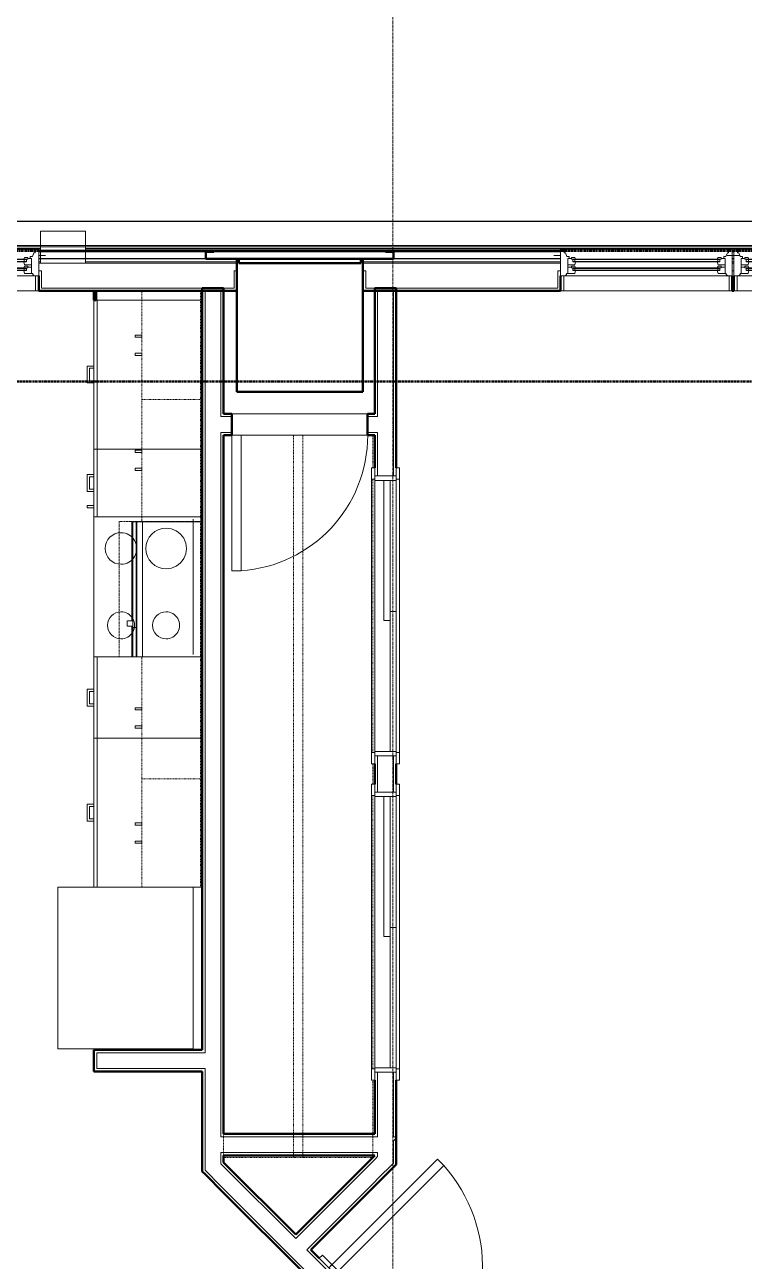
# Model space of a CAD drawing. Header units: inches. Extents: x -4235 to -464, y 9767 to 12347.
# Drawn here: x -3562.8 to -3403.4, y 11894.9 to 12168.6 of the extents above; entities that cross this region are included whole.
import ezdxf

# ---------------------------------------------------------------- set-up
doc = ezdxf.new("R2010")
doc.units = ezdxf.units.IN
doc.header["$MEASUREMENT"] = 0
for name, pattern in [('Dash', [0.25, 0.125, -0.125]), ('Dash 1_16_', [0.125, 0.0625, -0.0625]), ('Grid Line 1_2_', [0.875, 0.5, -0.125, 0.125, -0.125]), ('Overhead', [0.15625, 0.09375, -0.0625])]:
    doc.linetypes.add(name, pattern=pattern)
for name, color, linetype, lineweight in [('0-1', 7, 'Continuous', 5), ('0-2', 10, 'Continuous', 9), ('A-DETL-MBND', 5, 'Continuous', 9), ('A-DOOR-1', 10, 'Continuous', 9), ('A-DOOR-2', 50, 'Continuous', 20), ('A-DOOR-FRAM-1', 10, 'Continuous', 9), ('A-GENM', 5, 'Continuous', 9), ('A-GENM-4', 5, 'Continuous', 50), ('A-GLAZ-1', 151, 'Continuous', 9), ('A-GLAZ-2', 151, 'Continuous', 20), ('A-GLAZ-3', 151, 'Continuous', 50), ('A-WALL', 113, 'Continuous', 13), ('A-WALL-1', 7, 'Continuous', 50), ('A-WALL-2', 250, 'Continuous', 13), ('A-WALL-3', 10, 'Continuous', 9), ('A-WALL-4', 254, 'Continuous', 9), ('A-WALL-5', 113, 'Continuous', 9), ('A-WALL-6', 113, 'Continuous', 50), ('C-PROP-LINE-1', 91, 'Dash 1_16_', 50), ('Q-CASE-1', 254, 'Continuous', 9), ('Q-CASE-2', 10, 'Continuous', 9), ('Q-CASE-3', 254, 'Dash', 9), ('Q-CASE-4', 10, 'Dash', 9), ('Q-CASE-HDLN-1', 10, 'Dash', 9), ('Q-CASE-HDLN-2', 254, 'Dash', 9), ('Q-SPCQ-1', 10, 'Continuous', 9), ('Q-SPCQ-2', 91, 'Overhead', 9), ('S-GRID-1', 1, 'Grid Line 1_2_', 9)]:
    doc.layers.add(name, color=color, linetype=linetype, lineweight=lineweight)

# ---------------------------------------------------------------- blocks, each defined once
blk = doc.blocks.new('SWING - SINGLE - FLUSH - 30_ x 70_ - MAGIC PAK DOOR - ACOUSTICAL SEAL - IN CLOSET-3199421-BACKGROUND - RCP - 3RD FLOOR')
at = {"layer": 'A-DOOR-1'}
blk.add_arc((15, 2.375), 30.067, 93.81407, 180, dxfattribs=at)
at = {"layer": 'A-DOOR-2'}
for p, q in [((13, 2.375), (13, 32.375)), ((15, 32.375), (13, 32.375)), ((15, 2.375), (15, 32.375)), ((15, 2.375), (13, 2.375))]:
    blk.add_line(p, q, dxfattribs=at)
blk = doc.blocks.new('OD_CW_Closet - OD_CW_Closet-2062652-BACKGROUND - RCP - 3RD FLOOR')
at = {"layer": 'Q-CASE-HDLN-1'}
for p, q in [((0.74, 9), (7.98, 9)), ((10.48, 9), (70.98, 9)), ((73.48, 9), (77.98, 9)), ((80.48, 9), (140.98, 9)), ((143.48, 9), (155.42, 9)), ((160.17, 9), (160.63, 9)), ((160.64, 8.99), (160.64, -24)), ((0.74, -6.5), (155.42, -6.5)), ((160.17, -6.5), (160.64, -6.5)), ((0.74, -8.5), (155.42, -8.5)), ((160.17, -8.5), (160.64, -8.5)), ((160.17, -24), (155.42, -24))]:
    blk.add_line(p, q, dxfattribs=at)
at = {"layer": 'Q-CASE-HDLN-2'}
for p, q in [((0.74, -24), (0.74, 9)), ((155.42, 9), (160.17, 9)), ((155.42, -6.5), (160.17, -6.5)), ((155.42, -8.5), (160.17, -8.5)), ((155.42, -24), (0.74, -24)), ((160.64, -24), (160.17, -24))]:
    blk.add_line(p, q, dxfattribs=at)
blk = doc.blocks.new('SLIDING - FLUSH - 5-0 x 6-8-3203586-BACKGROUND - RCP - 3RD FLOOR')
at = {"layer": 'A-DOOR-1'}
for p, q in [((-32.75, 2.5), (-32.75, 3.25)), ((-30.25, 3.25), (-32.75, 3.25)), ((30.25, 3.25), (-30.25, 3.25)), ((-30.25, 3.25), (-30.25, 2.5)), ((30.25, 2.5), (30.25, 3.25)), ((30.25, 3.25), (32.75, 3.25)), ((32.75, 3.25), (32.75, 2.5)), ((-32.75, 2.5), (-30.25, 2.5)), ((30, 0.5), (-1, 0.5)), ((-1, 0.5), (-1, -0.88)), ((30, 0.5), (30, -0.88)), ((32.75, 2.5), (30.25, 2.5)), ((-32.75, -3), (-32.75, -2.25)), ((-30.25, -2.25), (-32.75, -2.25)), ((-30.25, -2.25), (-30.25, -3)), ((1, -0.88), (-30, -0.88)), ((-30, -0.88), (-30, -2.25)), ((-30, -2.25), (1, -2.25)), ((-1, -0.88), (30, -0.88)), ((1, -0.88), (1, -2.25)), ((30.25, -2.25), (32.75, -2.25)), ((30.25, -3), (30.25, -2.25)), ((32.75, -2.25), (32.75, -3)), ((-32.75, -3), (-30.25, -3)), ((-30.25, -3), (30.25, -3)), ((32.75, -3), (30.25, -3))]:
    blk.add_line(p, q, dxfattribs=at)
at = {"layer": 'A-DOOR-FRAM-1'}
for p, q in [((-31, -2.25), (-31, 2.5)), ((-30, 2.5), (-31, 2.5)), ((30, 2.5), (-30, 2.5)), ((-30, 2.5), (-30, -2.25)), ((30, -2.25), (30, 2.5)), ((30, 2.5), (31, 2.5)), ((31, 2.5), (31, -2.25)), ((-31, -2.25), (-30, -2.25)), ((1, -2.25), (30, -2.25)), ((31, -2.25), (30, -2.25))]:
    blk.add_line(p, q, dxfattribs=at)
blk = doc.blocks.new('SWING - SINGLE - FLUSH - 2-10 x 6-8 - PRIVACY-3199405-BACKGROUND - RCP - 3RD FLOOR')
at = {"layer": 'A-DOOR-1'}
blk.add_arc((17, -2.37), 34.07, 180, 266.6343, dxfattribs=at)
at = {"layer": 'A-DOOR-2'}
for p, q in [((15, -2.37), (15, -36.38)), ((17, -2.37), (15, -2.37)), ((17, -2.37), (17, -36.38)), ((17, -36.38), (15, -36.38))]:
    blk.add_line(p, q, dxfattribs=at)
at = {"layer": 'A-DOOR-FRAM-1'}
for p, q in [((-17, 3.38), (-20, 3.38)), ((-20, 3.38), (-20, 2.38)), ((17, 3.38), (-17, 3.38)), ((-17, 3.38), (-17, 2.38)), ((20, 3.38), (17, 3.38)), ((17, 3.38), (17, 2.38)), ((20, 3.38), (20, 2.38)), ((-20, 2.38), (-17, 2.38)), ((-17, 2.38), (17, 2.38)), ((17, 2.38), (20, 2.38)), ((-17, -2.37), (-20, -2.37)), ((-20, -3.37), (-20, -2.37)), ((17, -2.37), (-17, -2.37)), ((-17, -3.37), (-17, -2.37)), ((20, -2.37), (17, -2.37)), ((17, -3.37), (17, -2.37)), ((20, -3.37), (20, -2.37)), ((-20, -3.37), (-17, -3.37)), ((-17, -3.37), (17, -3.37)), ((17, -3.37), (20, -3.37))]:
    blk.add_line(p, q, dxfattribs=at)
blk = doc.blocks.new('Refrigerator_-_Side-by-Side_6047 - 36_ X 30_-345559-BACKGROUND - RCP - 3RD FLOOR')
at = {"layer": 'Q-SPCQ-1'}
for p, q in [((17.87, 14.42), (-17.88, 14.42)), ((-17.88, 14.42), (-17.88, -15.58)), ((17.87, -15.58), (17.87, 14.42)), ((-17.88, -15.58), (17.87, -15.58))]:
    blk.add_line(p, q, dxfattribs=at)
blk = doc.blocks.new('Range - 24_ x 30_-2320547-BACKGROUND - RCP - 3RD FLOOR')
at = {"layer": 'Q-SPCQ-1'}
blk.add_line((0, 22), (30, 22), dxfattribs=at)
for centre, radius, start, end in [((6.5, 16), 4.5, 360, 180), ((23.5, 16), 3, 360, 180), ((6.5, 16), 4.5, 180, 360), ((23.5, 16), 3, 180, 0), ((6.5, 6), 3.5, 360, 180), ((23.5, 6), 3, 360, 180), ((6.5, 6), 3.5, 180, 0), ((23.5, 6), 3, 180, 360)]:
    blk.add_arc(centre, radius, start, end, dxfattribs=at)
blk = doc.blocks.new('300 Series Wall Hung Cabinet_302 - 24_ X 36_-V14-BACKGROUND - RCP - 3RD FLOOR')
at = {"layer": 'Q-CASE-1'}
for p, q in [((-1.76, -13.19), (-2.25, -13.19)), ((-2.25, -13.19), (-2.25, -14.69)), ((-1.76, -14.69), (-1.76, -13.19)), ((2.24, -13.19), (1.75, -13.19)), ((1.75, -13.19), (1.75, -14.69)), ((2.24, -14.69), (2.24, -13.19)), ((-2.25, -14.69), (-1.76, -14.69)), ((1.75, -14.69), (2.24, -14.69))]:
    blk.add_line(p, q, dxfattribs=at)
at = {"layer": 'Q-CASE-3'}
for p, q in [((-12, -0.19), (-12, -13.19)), ((12, -1.81), (12, -0.19)), ((-12, -13.19), (12, -13.19))]:
    blk.add_line(p, q, dxfattribs=at)
at = {"layer": 'Q-CASE-4'}
for p, q in [((12, -0.19), (-12, -0.19)), ((12, -13.19), (12, -1.81))]:
    blk.add_line(p, q, dxfattribs=at)
blk = doc.blocks.new('300 Series Wall Hung Cabinet_302 - 27_ X 36_-2605031-BACKGROUND - RCP - 3RD FLOOR')
at = {"layer": 'Q-CASE-1'}
for p, q in [((-1.76, 14.69), (-2.25, 14.69)), ((-2.25, 14.69), (-2.25, 13.19)), ((-1.76, 13.19), (-1.76, 14.69)), ((2.24, 14.69), (1.75, 14.69)), ((1.75, 14.69), (1.75, 13.19)), ((2.24, 13.19), (2.24, 14.69)), ((-2.25, 13.19), (-1.76, 13.19)), ((1.75, 13.19), (2.24, 13.19))]:
    blk.add_line(p, q, dxfattribs=at)
at = {"layer": 'Q-CASE-3'}
for p, q in [((-13.5, 0.19), (-13.5, 13.19)), ((-13.5, 13.19), (13.5, 13.19)), ((13.5, 13.19), (13.5, 0.19))]:
    blk.add_line(p, q, dxfattribs=at)
at = {"layer": 'Q-CASE-4'}
blk.add_line((13.5, 0.19), (-13.5, 0.19), dxfattribs=at)
blk = doc.blocks.new('Single Door 1 Drawer 211 - 211 Base Cabinet Single Door1 Drawer 15_-2709718-BACKGROUND - RCP - 3RD FLOOR')
at = {"layer": 'Q-CASE-2'}
for p, q in [((-11.26, -23.25), (-11.26, 0)), ((-11.26, 0), (3.74, 0)), ((3.74, 0), (3.74, -23.25)), ((-11.26, -23.25), (-11.26, -24)), ((3.74, -23.25), (-11.26, -23.25)), ((-11.26, -24), (3.74, -24)), ((-5.14, -24), (-5.64, -24)), ((-5.64, -25.5), (-5.64, -24)), ((-5.14, -25), (-5.14, -24)), ((-2.39, -25), (-2.39, -24)), ((-2.39, -24), (-1.89, -24)), ((-1.89, -24), (-1.89, -25.5)), ((1.73, -24), (1.24, -24)), ((1.24, -24), (1.24, -25.5)), ((1.73, -25.5), (1.73, -24)), ((3.74, -24), (3.74, -23.25)), ((-1.89, -25.5), (-5.64, -25.5)), ((-5.14, -25), (-2.39, -25)), ((1.24, -25.5), (1.73, -25.5))]:
    blk.add_line(p, q, dxfattribs=at)
blk = doc.blocks.new('Base Cabinet 3 Drawer 230 - Base Cabinet 3 Drawer 230 33_-2609767-BACKGROUND - RCP - 3RD FLOOR')
at = {"layer": 'Q-CASE-2'}
for p, q in [((-1.14, 24), (-1.14, 25.5)), ((-1.14, 25.5), (2.61, 25.5)), ((2.11, 25), (-0.64, 25)), ((-0.64, 24), (-0.64, 25)), ((2.11, 24), (2.11, 25)), ((2.61, 25.5), (2.61, 24)), ((-15.76, 24), (17.24, 24)), ((-15.76, 23.25), (-15.76, 24)), ((17.24, 23.25), (-15.76, 23.25)), ((-15.76, 23.25), (-15.76, 0)), ((-1.14, 24), (-0.64, 24)), ((2.61, 24), (2.11, 24)), ((17.24, 24), (17.24, 23.25)), ((17.24, 0), (17.24, 23.25)), ((-15.76, 0), (17.24, 0))]:
    blk.add_line(p, q, dxfattribs=at)
blk = doc.blocks.new('Base Cabinet 4 Drawer 254 - Base Cabinet 4 Drawer 254 18_-2556185-BACKGROUND - RCP - 3RD FLOOR')
at = {"layer": 'Q-CASE-2'}
for p, q in [((-8.26, -23.25), (-8.26, 0)), ((-8.26, 0), (9.74, 0)), ((9.74, 0), (9.74, -23.25)), ((-8.26, -23.25), (-8.26, -24)), ((9.74, -23.25), (-8.26, -23.25)), ((-8.26, -24), (9.74, -24)), ((-0.64, -24), (-1.14, -24)), ((-1.14, -25.5), (-1.14, -24)), ((-0.64, -25), (-0.64, -24)), ((2.11, -25), (2.11, -24)), ((2.11, -24), (2.61, -24)), ((2.61, -24), (2.61, -25.5)), ((9.74, -24), (9.74, -23.25)), ((2.61, -25.5), (-1.14, -25.5)), ((-0.64, -25), (2.11, -25))]:
    blk.add_line(p, q, dxfattribs=at)
blk = doc.blocks.new('300 Series Wall Hung Cabinet_302 - 24_ X 36_-V15-BACKGROUND - RCP - 3RD FLOOR')
at = {"layer": 'Q-CASE-1'}
for p, q in [((-1.76, 14.69), (-2.25, 14.69)), ((-2.25, 14.69), (-2.25, 13.19)), ((-1.76, 13.19), (-1.76, 14.69)), ((2.24, 14.69), (1.75, 14.69)), ((1.75, 14.69), (1.75, 13.19)), ((2.24, 13.19), (2.24, 14.69)), ((-2.25, 13.19), (-1.76, 13.19)), ((1.75, 13.19), (2.24, 13.19))]:
    blk.add_line(p, q, dxfattribs=at)
at = {"layer": 'Q-CASE-3'}
for p, q in [((-12, 0.19), (-12, 13.19)), ((-12, 13.19), (12, 13.19))]:
    blk.add_line(p, q, dxfattribs=at)
at = {"layer": 'Q-CASE-4'}
for p, q in [((12, 13.19), (12, 0.19)), ((12, 0.19), (-12, 0.19))]:
    blk.add_line(p, q, dxfattribs=at)
blk = doc.blocks.new('30quot_MicrowaveVent_11166 - 70cm miele oven-2322118-BACKGROUND - RCP - 3RD FLOOR')
at = {"layer": 'Q-CASE-1'}
for p, q in [((-14.2, -0.38), (-14.2, -13.23)), ((15.68, -13.23), (15.68, -0.38)), ((-14.2, -13.23), (-14.2, -14.49)), ((15.68, -13.23), (-14.2, -13.23)), ((15.68, -14.49), (15.68, -13.23)), ((-14.2, -14.49), (15.68, -14.49)), ((9.18, -14.61), (-14.2, -14.61)), ((-14.2, -14.61), (-14.2, -15.39)), ((-14.2, -15.39), (-14.2, -15.6)), ((-14.2, -15.39), (9.18, -15.39)), ((-14.2, -15.6), (7.69, -15.6)), ((7.69, -15.39), (7.69, -16.55)), ((8.88, -16.55), (8.88, -15.39)), ((8.88, -15.6), (15.68, -15.6)), ((9.18, -14.61), (9.18, -15.39)), ((15.68, -14.61), (9.18, -14.61)), ((9.18, -14.61), (9.18, -15.39)), ((9.18, -15.39), (15.68, -15.39)), ((15.68, -14.61), (15.68, -15.39)), ((15.68, -15.6), (15.68, -15.39)), ((7.69, -16.6), (8.88, -16.6))]:
    blk.add_line(p, q, dxfattribs=at)
at = {"layer": 'Q-CASE-2'}
for p, q in [((-14.2, 0), (-14.2, -0.38)), ((15.68, 0), (-14.2, 0)), ((15.68, -0.38), (15.68, 0))]:
    blk.add_line(p, q, dxfattribs=at)
blk = doc.blocks.new('Base Cabinet 3 Drawer 230 - Base Cabinet 3 Drawer 230 33_-2568065-BACKGROUND - RCP - 3RD FLOOR')
at = {"layer": 'Q-CASE-2'}
for p, q in [((-15.76, -23.25), (-15.76, 0)), ((-15.76, 0), (17.24, 0)), ((17.24, 0), (17.24, -23.25)), ((-15.76, -23.25), (-15.76, -24)), ((17.24, -23.25), (-15.76, -23.25)), ((-15.76, -24), (17.24, -24)), ((-0.64, -24), (-1.14, -24)), ((-1.14, -25.5), (-1.14, -24)), ((-0.64, -25), (-0.64, -24)), ((2.11, -25), (2.11, -24)), ((2.11, -24), (2.61, -24)), ((2.61, -24), (2.61, -25.5)), ((17.24, -24), (17.24, -23.25)), ((2.61, -25.5), (-1.14, -25.5)), ((-0.64, -25), (2.11, -25))]:
    blk.add_line(p, q, dxfattribs=at)
blk = doc.blocks.new('300 Series Wall Hung Cabinet_302 - 27_ X 36_-2604985-BACKGROUND - RCP - 3RD FLOOR')
at = {"layer": 'Q-CASE-1'}
for p, q in [((-1.76, -13.19), (-2.25, -13.19)), ((-2.25, -13.19), (-2.25, -14.69)), ((-1.76, -14.69), (-1.76, -13.19)), ((2.24, -13.19), (1.75, -13.19)), ((1.75, -13.19), (1.75, -14.69)), ((2.24, -14.69), (2.24, -13.19)), ((-2.25, -14.69), (-1.76, -14.69)), ((1.75, -14.69), (2.24, -14.69))]:
    blk.add_line(p, q, dxfattribs=at)
at = {"layer": 'Q-CASE-3'}
for p, q in [((-13.5, -0.19), (-13.5, -13.19)), ((13.5, -13.19), (13.5, -0.19)), ((-13.5, -13.19), (13.5, -13.19))]:
    blk.add_line(p, q, dxfattribs=at)
at = {"layer": 'Q-CASE-4'}
blk.add_line((13.5, -0.19), (-13.5, -0.19), dxfattribs=at)
blk = doc.blocks.new('Cabinet Filler55 - Cabinet Filler-2798927-BACKGROUND - RCP - 3RD FLOOR')
at = {"layer": 'A-WALL-1'}
for p, q in [((-3547.5, 12107.71), (-3547.5, 12109.71)), ((-3547.5, 12109.71), (-3547, 12109.71)), ((-3547, 12109.71), (-3547, 12107.71)), ((-3547, 12107.71), (-3547.5, 12107.71))]:
    blk.add_line(p, q, dxfattribs=at)
at = {"layer": 'A-WALL-3'}
blk.add_line((-3547, 12109.71), (-3547.5, 12109.71), dxfattribs=at)
at = {"layer": 'A-WALL-4'}
for p, q in [((-3547.5, 12109.71), (-3547.5, 12107.71)), ((-3547, 12107.71), (-3547, 12109.71)), ((-3547.5, 12107.71), (-3547, 12107.71))]:
    blk.add_line(p, q, dxfattribs=at)
blk = doc.blocks.new('Range_Hood_386 - 30_ Wide-2820354-BACKGROUND - RCP - 3RD FLOOR')
at = {"layer": 'Q-SPCQ-2'}
for p, q in [((15, 6), (-15, 6)), ((-15, 6), (-15, -12)), ((15, -12), (15, 6)), ((-15, -12), (15, -12))]:
    blk.add_line(p, q, dxfattribs=at)
blk = doc.blocks.new('CTR - 1st Phase - Unit Layouts_rvt-1-BACKGROUND - RCP - 3RD FLOOR')
at = {"layer": 'A-WALL-1'}
for p, q in [((-3523.5, 11941.71), (-3523.5, 12110.34)), ((-3523.5, 12110.34), (-3522.87, 12110.34)), ((-3522.87, 12110.34), (-3519.37, 12110.34)), ((-3519.37, 12110.34), (-3518.75, 12110.34)), ((-3518.75, 12110.34), (-3518.75, 12082.54)), ((-3485.29, 12082.54), (-3485.29, 12110.34)), ((-3485.29, 12110.34), (-3484.66, 12110.34)), ((-3484.66, 12110.34), (-3481.16, 12110.34)), ((-3481.16, 12110.34), (-3480.54, 12110.34)), ((-3480.54, 12110.34), (-3480.54, 12070.54)), ((-3518.75, 12082.54), (-3516.91, 12082.54)), ((-3516.91, 12082.54), (-3516.91, 12077.79)), ((-3486.91, 12082.54), (-3485.29, 12082.54)), ((-3486.91, 12077.79), (-3486.91, 12082.54)), ((-3518.75, 12077.79), (-3518.75, 11923.11)), ((-3516.91, 12077.79), (-3518.75, 12077.79)), ((-3485.29, 12077.79), (-3486.91, 12077.79)), ((-3485.29, 12070.54), (-3485.29, 12077.79)), ((-3485.29, 12000.54), (-3485.29, 12005.04)), ((-3480.54, 12005.04), (-3480.54, 12000.54)), ((-3547.5, 11941.71), (-3523.5, 11941.71)), ((-3547.5, 11941.09), (-3547.5, 11941.71)), ((-3547.5, 11937.59), (-3547.5, 11941.09)), ((-3547.5, 11936.96), (-3547.5, 11937.59)), ((-3523.5, 11936.96), (-3547.5, 11936.96)), ((-3523.5, 11914.82), (-3523.5, 11936.96)), ((-3485.29, 11923.11), (-3485.29, 11935.04)), ((-3480.54, 11935.04), (-3480.54, 11916.39)), ((-3518.75, 11923.11), (-3485.29, 11923.11)), ((-3518.75, 11918.36), (-3518.75, 11916.78)), ((-3485.29, 11918.36), (-3518.75, 11918.36)), ((-3502.8, 11900.84), (-3485.29, 11918.36)), ((-3522.87, 11914.19), (-3523.5, 11914.82)), ((-3518.75, 11916.78), (-3502.8, 11900.84)), ((-3481.16, 11915.77), (-3485.29, 11911.64)), ((-3480.54, 11916.39), (-3481.16, 11915.77)), ((-3518.75, 11910.07), (-3522.87, 11914.19)), ((-3485.29, 11911.64), (-3499.45, 11897.48)), ((-3500.95, 11892.27), (-3518.75, 11910.07)), ((-3499.45, 11897.48), (-3497.59, 11895.63))]:
    blk.add_line(p, q, dxfattribs=at)
at = {"layer": 'A-WALL-2'}
for p, q in [((-3522.87, 12109.71), (-3522.87, 11941.09)), ((-3522.87, 12109.71), (-3519.37, 12109.71)), ((-3519.37, 12109.71), (-3519.37, 12081.91)), ((-3484.66, 12109.71), (-3484.66, 12081.91)), ((-3484.66, 12109.71), (-3481.16, 12109.71)), ((-3481.16, 12109.71), (-3481.16, 12068.79)), ((-3519.37, 12081.91), (-3518.75, 12081.91)), ((-3516.91, 12081.91), (-3518.75, 12081.91)), ((-3485.29, 12081.91), (-3486.91, 12081.91)), ((-3485.29, 12081.91), (-3484.66, 12081.91)), ((-3519.37, 12078.41), (-3519.37, 11922.48)), ((-3519.37, 12078.41), (-3518.75, 12078.41)), ((-3516.91, 12078.41), (-3518.75, 12078.41)), ((-3485.29, 12078.41), (-3486.91, 12078.41)), ((-3485.29, 12078.41), (-3484.66, 12078.41)), ((-3484.66, 12078.41), (-3484.66, 12068.79)), ((-3484.66, 12006.79), (-3484.66, 11998.79)), ((-3481.16, 12006.79), (-3481.16, 11998.79)), ((-3523.5, 11941.09), (-3546.87, 11941.09)), ((-3546.87, 11937.59), (-3546.87, 11941.09)), ((-3523.5, 11941.09), (-3522.87, 11941.09)), ((-3523.5, 11937.59), (-3546.87, 11937.59)), ((-3523.5, 11937.59), (-3522.87, 11937.59)), ((-3522.87, 11937.59), (-3522.87, 11915.08)), ((-3484.66, 11936.79), (-3484.66, 11933.88)), ((-3481.16, 11936.79), (-3481.16, 11922.48)), ((-3484.66, 11933.88), (-3484.66, 11922.48)), ((-3519.37, 11922.48), (-3518.75, 11922.48)), ((-3485.29, 11922.48), (-3518.75, 11922.48)), ((-3485.29, 11922.48), (-3484.66, 11922.48)), ((-3481.16, 11922.48), (-3480.54, 11922.48)), ((-3481.16, 11921.6), (-3480.54, 11922.22)), ((-3481.16, 11921.6), (-3481.16, 11916.65)), ((-3519.37, 11918.98), (-3519.37, 11916.53)), ((-3519.37, 11918.98), (-3518.75, 11918.98)), ((-3485.29, 11918.98), (-3518.75, 11918.98)), ((-3485.29, 11917.47), (-3495.82, 11906.94)), ((-3485.29, 11918.98), (-3484.66, 11918.98)), ((-3485.29, 11917.47), (-3484.66, 11918.1)), ((-3484.66, 11918.98), (-3484.66, 11918.1)), ((-3522.87, 11915.08), (-3519.37, 11911.58)), ((-3519.37, 11916.53), (-3518.75, 11915.9)), ((-3518.75, 11915.9), (-3502.8, 11899.96)), ((-3484.66, 11913.15), (-3481.16, 11916.65)), ((-3519.37, 11911.58), (-3518.75, 11910.95)), ((-3485.29, 11912.52), (-3495.82, 11901.99)), ((-3485.29, 11912.52), (-3484.66, 11913.15)), ((-3518.75, 11910.95), (-3498.39, 11890.59)), ((-3495.82, 11906.94), (-3502.36, 11900.4)), ((-3495.82, 11901.99), (-3499.89, 11897.92)), ((-3502.8, 11899.96), (-3502.36, 11900.4)), ((-3500.33, 11897.48), (-3499.89, 11897.92)), ((-3500.33, 11897.48), (-3495.91, 11893.06))]:
    blk.add_line(p, q, dxfattribs=at)
at = {"layer": 'A-WALL-3'}
for p, q in [((-3486.91, 12082.54), (-3516.91, 12082.54)), ((-3516.91, 12077.79), (-3486.91, 12077.79)), ((-3480.54, 12068.79), (-3485.29, 12068.79)), ((-3480.54, 12006.79), (-3485.29, 12006.79)), ((-3480.54, 11998.79), (-3485.29, 11998.79)), ((-3480.54, 11936.79), (-3485.29, 11936.79))]:
    blk.add_line(p, q, dxfattribs=at)
at = {"layer": 'A-WALL-4'}
for p, q in [((-3516.91, 12077.79), (-3516.91, 12082.54)), ((-3486.91, 12082.54), (-3486.91, 12077.79))]:
    blk.add_line(p, q, dxfattribs=at)
at = {"layer": 'A-WALL-5'}
for p, q in [((-3547, 12109.71), (-3547.5, 12109.71)), ((-3547.5, 12109.71), (-3547.5, 12107.71)), ((-3547.5, 12107.71), (-3547.5, 12109.71)), ((-3547.5, 12109.71), (-3547, 12109.71)), ((-3523.5, 12109.71), (-3547, 12109.71)), ((-3547, 12109.71), (-3523.5, 12109.71)), ((-3523.5, 11977.71), (-3523.5, 12109.71)), ((-3523.5, 12109.71), (-3523.5, 11977.71)), ((-3547.5, 12107.71), (-3547.5, 12093.09)), ((-3547.5, 12093.09), (-3547.5, 12107.71)), ((-3547.5, 12093.09), (-3547.5, 12092.59)), ((-3547.5, 12092.59), (-3547.5, 12089.84)), ((-3547.5, 12089.84), (-3547.5, 12092.59)), ((-3547.5, 12089.84), (-3547.5, 12089.34)), ((-3547.5, 12089.34), (-3547.5, 12069.09)), ((-3547.5, 12069.09), (-3547.5, 12089.34)), ((-3547.5, 12069.09), (-3547.5, 12068.59)), ((-3547.5, 12068.59), (-3547.5, 12065.84)), ((-3547.5, 12065.84), (-3547.5, 12068.59)), ((-3547.5, 12065.84), (-3547.5, 12065.34)), ((-3547.5, 12065.34), (-3547.5, 12062.21)), ((-3547.5, 12062.21), (-3547.5, 12065.34)), ((-3547.5, 12062.21), (-3547.5, 12061.73)), ((-3547.5, 12061.73), (-3547.5, 12021.59)), ((-3547.5, 12021.59), (-3547.5, 12061.73)), ((-3547.5, 12021.59), (-3547.5, 12021.09)), ((-3547.5, 12021.09), (-3547.5, 12018.34)), ((-3547.5, 12018.34), (-3547.5, 12021.09)), ((-3547.5, 12018.34), (-3547.5, 12017.84)), ((-3547.5, 12017.84), (-3547.5, 11996.09)), ((-3547.5, 11996.09), (-3547.5, 12017.84)), ((-3547.5, 11996.09), (-3547.5, 11995.59)), ((-3547.5, 11995.59), (-3547.5, 11992.84)), ((-3547.5, 11992.84), (-3547.5, 11995.59)), ((-3547.5, 11992.84), (-3547.5, 11992.34)), ((-3547.5, 11992.34), (-3547.5, 11977.71)), ((-3547.5, 11977.71), (-3547.5, 11992.34)), ((-3547.5, 11977.71), (-3525.5, 11977.71)), ((-3525.5, 11977.71), (-3523.5, 11977.71)), ((-3523.5, 11977.71), (-3525.5, 11977.71))]:
    blk.add_line(p, q, dxfattribs=at)
at = {"layer": '0-2'}
blk.add_blockref('Cabinet Filler55 - Cabinet Filler-2798927-BACKGROUND - RCP - 3RD FLOOR', (0, 0), dxfattribs=at)
for name, p, rotation in [('300 Series Wall Hung Cabinet_302 - 24_ X 36_-V15-BACKGROUND - RCP - 3RD FLOOR', (-3523.69, 12097.71), 89.99999999999541), ('Base Cabinet 3 Drawer 230 - Base Cabinet 3 Drawer 230 33_-2568065-BACKGROUND - RCP - 3RD FLOOR', (-3523.5, 12091.95), 269.9999999999947), ('300 Series Wall Hung Cabinet_302 - 27_ X 36_-2604985-BACKGROUND - RCP - 3RD FLOOR', (-3523.69, 12072.21), 269.9999999999955), ('OD_CW_Closet - OD_CW_Closet-2062652-BACKGROUND - RCP - 3RD FLOOR', (-3494.75, 12078.53), 269.9999999999914), ('SWING - SINGLE - FLUSH - 30_ x 70_ - MAGIC PAK DOOR - ACOUSTICAL SEAL - IN CLOSET-3199421-BACKGROUND - RCP - 3RD FLOOR', (-3501.91, 12080.16), 180), ('Single Door 1 Drawer 211 - 211 Base Cabinet Single Door1 Drawer 15_-2709718-BACKGROUND - RCP - 3RD FLOOR', (-3523.5, 12063.45), 269.9999999999949), ('SLIDING - FLUSH - 5-0 x 6-8-3203586-BACKGROUND - RCP - 3RD FLOOR', (-3482.79, 12037.79), 89.99999999999237), ('Range - 24_ x 30_-2320547-BACKGROUND - RCP - 3RD FLOOR', (-3547.5, 12059.21), 270.0000000000097), ('Range_Hood_386 - 30_ Wide-2820354-BACKGROUND - RCP - 3RD FLOOR', (-3535.87, 12043.71), 89.99999999999352), ('30quot_MicrowaveVent_11166 - 70cm miele oven-2322118-BACKGROUND - RCP - 3RD FLOOR', (-3523.5, 12044.39), 269.9999999999949), ('Base Cabinet 4 Drawer 254 - Base Cabinet 4 Drawer 254 18_-2556185-BACKGROUND - RCP - 3RD FLOOR', (-3523.5, 12020.45), 269.9999999999949), ('300 Series Wall Hung Cabinet_302 - 27_ X 36_-2605031-BACKGROUND - RCP - 3RD FLOOR', (-3523.69, 12015.21), 89.99999999999541), ('Base Cabinet 3 Drawer 230 - Base Cabinet 3 Drawer 230 33_-2609767-BACKGROUND - RCP - 3RD FLOOR', (-3523.5, 11993.48), 90.00000000000078), ('300 Series Wall Hung Cabinet_302 - 24_ X 36_-V14-BACKGROUND - RCP - 3RD FLOOR', (-3523.69, 11989.71), 269.9999999999955), ('SLIDING - FLUSH - 5-0 x 6-8-3203586-BACKGROUND - RCP - 3RD FLOOR', (-3482.79, 11967.79), 89.99999999999237), ('Refrigerator_-_Side-by-Side_6047 - 36_ X 30_-345559-BACKGROUND - RCP - 3RD FLOOR', (-3539.92, 11959.84), 269.9999999999943), ('SWING - SINGLE - FLUSH - 2-10 x 6-8 - PRIVACY-3199405-BACKGROUND - RCP - 3RD FLOOR', (-3485.13, 11879.8), 134.9999999999904)]:
    blk.add_blockref(name, p, dxfattribs=dict(at, rotation=rotation))
blk = doc.blocks.new('Basic Wall _ EXT - FIBER CEMENT - LARGE - ___-2162455-BACKGROUND - RCP - 3RD FLOOR')
at = {"layer": 'A-WALL-5'}
for p, q in [((-2066.71, 12119.8), (-3738.82, 12119.8)), ((-2177.12, 12119.5), (-3861.63, 12119.5)), ((-2177.12, 12119.5), (-3861.63, 12119.5)), ((-2177.12, 12119.48), (-3861.62, 12119.48)), ((-2177.12, 12119.46), (-3861.6, 12119.46)), ((-2177.12, 12119.46), (-3861.6, 12119.46)), ((-2177.12, 12119.46), (-3861.59, 12119.46)), ((-3522.69, 12116.87), (-3559.71, 12116.87)), ((-3522.69, 12116.87), (-3559.71, 12116.87)), ((-3559.71, 12116.84), (-3522.69, 12116.84)), ((-3515.8, 12116.84), (-3559.71, 12116.84)), ((-3481.16, 12116.87), (-3522.69, 12116.87)), ((-3481.16, 12116.87), (-3522.69, 12116.87)), ((-3522.69, 12116.84), (-3515.8, 12116.84)), ((-3515.36, 12116.84), (-3515.8, 12116.84)), ((-3488.36, 12116.84), (-3515.36, 12116.84)), ((-3487.92, 12116.84), (-3488.36, 12116.84)), ((-3487.92, 12116.84), (-3481.16, 12116.84)), ((-3481.16, 12116.84), (-3487.92, 12116.84)), ((-3444.14, 12116.87), (-3481.16, 12116.87)), ((-3444.14, 12116.87), (-3481.16, 12116.87)), ((-3481.16, 12116.84), (-3444.14, 12116.84)), ((-3444.14, 12116.84), (-3481.16, 12116.84)), ((-3405.74, 12116.87), (-3406.11, 12116.87)), ((-3405.74, 12116.87), (-3406.11, 12116.87)), ((-3406.11, 12116.84), (-3405.74, 12116.84)), ((-3405.74, 12116.84), (-3406.11, 12116.84))]:
    blk.add_line(p, q, dxfattribs=at)
blk = doc.blocks.new('Basic Wall _ EXT - FIBER CEMENT - SMALL - ___-2145929-BACKGROUND - RCP - 3RD FLOOR')
at = {"layer": 'A-WALL-5'}
for p, q in [((-3055.05, 12125.15), (-3603.61, 12125.15)), ((-3055.05, 12125.15), (-3603.61, 12125.15)), ((-3603.61, 12125.07), (-3055.05, 12125.07)), ((-3055.05, 12125.07), (-3603.61, 12125.07)), ((-3559.34, 12119.12), (-3600.73, 12119.12)), ((-3559.34, 12119.05), (-3600.73, 12119.05)), ((-3559.34, 12118.67), (-3559.71, 12118.67)), ((-3559.34, 12118.59), (-3559.71, 12118.59)), ((-3559.34, 12118.59), (-3559.71, 12118.59)), ((-3300.91, 12119.12), (-3549.34, 12119.12)), ((-3300.91, 12119.05), (-3549.34, 12119.05)), ((-3444.14, 12118.67), (-3549.34, 12118.67)), ((-3444.14, 12118.59), (-3549.34, 12118.59)), ((-3444.14, 12118.59), (-3549.34, 12118.59)), ((-3405.74, 12118.67), (-3406.11, 12118.67)), ((-3405.74, 12118.59), (-3406.11, 12118.59)), ((-3405.74, 12118.59), (-3406.11, 12118.59)), ((-3559.34, 12116.17), (-3559.71, 12116.17)), ((-3559.34, 12116.17), (-3559.71, 12116.17)), ((-3515.8, 12116.17), (-3549.34, 12116.17)), ((-3515.8, 12116.17), (-3549.34, 12116.17)), ((-3444.14, 12116.17), (-3487.92, 12116.17)), ((-3444.14, 12116.17), (-3487.92, 12116.17)), ((-3405.74, 12116.17), (-3406.11, 12116.17)), ((-3405.74, 12116.17), (-3406.11, 12116.17))]:
    blk.add_line(p, q, dxfattribs=at)
blk = doc.blocks.new('Window-Double_Hung-Andersen-400_Series-Tilt_Wash - DOUBLE HUNG - COTTAGE - 3RD FLOOR-2888224-BACKGROUND - RCP - 3RD FLOOR')
at = {"layer": 'A-GLAZ-1'}
for p, q in [((-16.29, 2.5), (-15.7, 2.5)), ((-16.29, 2.12), (-15.7, 2.12)), ((-16.29, 0.56), (-15.7, 0.56)), ((-16.29, 0.19), (-15.7, 0.19)), ((-15.82, 2.5), (-15.82, 2.12)), ((-15.82, 0.56), (-15.82, 0.19)), ((-15.7, 2.63), (15.7, 2.63)), ((-15.7, 2.5), (15.7, 2.5)), ((-15.7, 2.12), (15.7, 2.12)), ((-15.7, 2), (15.7, 2)), ((-15.7, 0.69), (15.7, 0.69)), ((-15.7, 0.56), (15.7, 0.56)), ((-15.7, 0.19), (15.7, 0.19)), ((-15.7, 0.06), (15.7, 0.06)), ((16.29, 2.5), (15.7, 2.5)), ((16.29, 2.12), (15.7, 2.12)), ((16.29, 0.56), (15.7, 0.56)), ((16.29, 0.19), (15.7, 0.19)), ((15.82, 2.5), (15.82, 2.12)), ((15.82, 0.56), (15.82, 0.19)), ((-19.01, -2.44), (-19.01, -3.94)), ((-19.01, -2.44), (-18.95, -2.44)), ((18.95, -1.06), (-18.95, -1.06)), ((-18.95, -1.06), (-18.95, -4.44)), ((-18.32, -1.06), (-18.32, -4.44)), ((18.32, -1.06), (18.32, -4.44)), ((18.95, -4.44), (18.95, -1.06)), ((18.95, -2.44), (19.01, -2.44)), ((19.01, -3.94), (19.01, -2.44)), ((-19.01, -3.94), (-18.95, -3.94)), ((-18.95, -4.44), (18.95, -4.44)), ((18.95, -3.94), (19.01, -3.94))]:
    blk.add_line(p, q, dxfattribs=at)
at = {"layer": 'A-GLAZ-2'}
for p, q in [((-19.01, 3.44), (-20.51, 3.44)), ((19.01, 4.81), (-19.01, 4.81)), ((-19.01, 4.81), (-19.01, -1.06)), ((-18.2, 4.81), (-18.2, 4)), ((-18.2, 4), (-17.92, 4)), ((-17.92, 4), (-17.61, 3.19)), ((-17.61, 3.19), (-17.14, 3.19)), ((-17.42, 2.75), (-16.57, 2.75)), ((-17.42, 2.75), (-17.42, -0.56)), ((-17.14, 3.19), (-17.14, 2.75)), ((-15.86, 2.97), (-16.57, 2.97)), ((-16.57, 2.63), (-16.57, 2.97)), ((-15.86, 2.97), (-15.7, 2.63)), ((15.86, 2.97), (15.7, 2.63)), ((15.86, 2.97), (16.57, 2.97)), ((16.57, 2.63), (16.57, 2.97)), ((17.42, 2.75), (16.57, 2.75)), ((17.14, 3.19), (17.14, 2.75)), ((17.61, 3.19), (17.14, 3.19)), ((17.42, 2.75), (17.42, -0.56)), ((17.92, 4), (17.61, 3.19)), ((18.2, 4), (17.92, 4)), ((18.2, 4.81), (18.2, 4)), ((19.01, -1.06), (19.01, 4.81)), ((19.01, 3.44), (20.51, 3.44)), ((-17.42, 1.37), (-15.86, 1.37)), ((-17.42, 0.81), (-16.57, 0.81)), ((-15.7, 2.63), (-16.57, 2.63)), ((-15.86, 1.03), (-16.57, 1.03)), ((-16.57, 0.69), (-16.57, 1.03)), ((-15.7, 0.69), (-16.57, 0.69)), ((-16.29, 2.63), (-16.29, 2)), ((-15.7, 2), (-16.29, 2)), ((-16.29, 0.69), (-16.29, 0.06)), ((-15.7, 0.06), (-16.29, 0.06)), ((-15.86, 1.37), (-15.7, 2)), ((-15.86, 1.03), (-15.7, 0.69)), ((-15.86, -0.56), (-15.7, 0.06)), ((15.7, 2.63), (16.57, 2.63)), ((15.7, 2), (16.29, 2)), ((15.86, 1.37), (15.7, 2)), ((15.86, 1.03), (15.7, 0.69)), ((15.7, 0.69), (16.57, 0.69)), ((15.7, 0.06), (16.29, 0.06)), ((15.86, -0.56), (15.7, 0.06)), ((17.42, 1.37), (15.86, 1.37)), ((15.86, 1.03), (16.57, 1.03)), ((16.29, 2.63), (16.29, 2)), ((16.29, 0.69), (16.29, 0.06)), ((16.57, 0.69), (16.57, 1.03)), ((17.42, 0.81), (16.57, 0.81)), ((-19.01, -1.06), (19.01, -1.06)), ((-17.67, -0.78), (-18, -1.06)), ((-17.67, -0.78), (-17.67, -0.56)), ((-17.67, -0.56), (-15.86, -0.56)), ((17.67, -0.56), (15.86, -0.56)), ((17.67, -0.78), (17.67, -0.56)), ((17.67, -0.78), (18, -1.06))]:
    blk.add_line(p, q, dxfattribs=at)
blk = doc.blocks.new('Family1 - SCUPPER - east_west-V132-BACKGROUND - RCP - 3RD FLOOR')
at = {"layer": 'A-DETL-MBND'}
for p, q in [((-5, -1.69), (-5, -2.69)), ((-5, -2.69), (-5, -4.19)), ((5, -1.7), (5, -2.69)), ((5, -2.69), (5, -4.17)), ((-5, -4.23), (-5, -4.32)), ((-5, -4.37), (-5, -4.44)), ((-5, -4.44), (-5, -5.31)), ((-5, -5.31), (-5, -5.46)), ((5, -4.24), (5, -4.33)), ((5, -4.36), (5, -4.43)), ((5, -4.44), (5, -5.31)), ((5, -5.31), (5, -5.46)), ((-5, -5.64), (-5, -8.81)), ((5, -5.64), (5, -8.81)), ((-5, -8.81), (5, -8.81))]:
    blk.add_line(p, q, dxfattribs=at)
blk = doc.blocks.new('Perforated Panel at Magic-Pak - hvac panel - 3rd floor-2505074-BACKGROUND - RCP - 3RD FLOOR')
at = {"layer": 'A-GLAZ-3'}
for p, q in [((-19.01, -4.37), (-19.01, -4.44)), ((19.01, -4.37), (-19.01, -4.37)), ((-19.01, -4.44), (19.01, -4.44)), ((19.01, -4.44), (19.01, -4.37))]:
    blk.add_line(p, q, dxfattribs=at)
blk = doc.blocks.new('V-Series_EWC4_SPVU_RFA_2015 - 2ND AND 3RD FLOOR-2226480-BACKGROUND - RCP - 3RD FLOOR')
at = {"layer": 'A-GENM-4'}
for p, q in [((-3858.97, 11736.15), (-3858.97, 11736.59)), ((-3858.97, 11736.59), (-3829.54, 11736.59)), ((-3829.54, 11736.59), (-3829.54, 11708.71)), ((-3858.97, 11735.65), (-3858.97, 11736.15)), ((-3858.97, 11736.15), (-3857.97, 11736.15)), ((-3857.97, 11736.15), (-3858.97, 11736.15)), ((-3858.97, 11709.65), (-3858.97, 11735.65)), ((-3857.97, 11736.15), (-3857.97, 11735.65)), ((-3857.97, 11709.15), (-3857.97, 11736.15)), ((-3857.97, 11735.65), (-3857.97, 11709.65)), ((-3858.97, 11709.15), (-3858.97, 11709.65)), ((-3857.97, 11709.15), (-3858.97, 11709.15)), ((-3858.97, 11708.71), (-3858.97, 11709.15)), ((-3858.97, 11709.15), (-3857.97, 11709.15)), ((-3857.97, 11709.65), (-3857.97, 11709.15)), ((-3829.54, 11708.71), (-3858.97, 11708.71))]:
    blk.add_line(p, q, dxfattribs=at)
blk = doc.blocks.new('Family - ___-2835860-BACKGROUND - RCP - 3RD FLOOR')
at = {"layer": 'C-PROP-LINE-1'}
blk.add_line((-2636.92, 12118.59), (-3860.72, 12118.59), dxfattribs=at)
blk = doc.blocks.new('Family - ___-2835903-BACKGROUND - RCP - 3RD FLOOR')
at = {"layer": 'C-PROP-LINE-1'}
blk.add_line((-2096.82, 12089.69), (-3831.82, 12089.69), dxfattribs=at)
blk = doc.blocks.new('Family - ___-2835932-BACKGROUND - RCP - 3RD FLOOR')
at = {"layer": 'C-PROP-LINE-1'}
blk.add_line((-2067.92, 12118.59), (-3860.72, 12118.59), dxfattribs=at)

msp = doc.modelspace()

# ---------------------------------------------------------------- linework, layer by layer
at = {"layer": 'A-WALL'}
for p, q in [((-3559.71, 12118.34), (-3522.69, 12118.34)), ((-3559.71, 12116.84), (-3522.69, 12116.84)), ((-3481.16, 12118.34), (-3444.14, 12118.34)), ((-3481.16, 12116.84), (-3444.14, 12116.84)), ((-3406.11, 12118.34), (-3405.74, 12118.34)), ((-3406.11, 12116.84), (-3405.74, 12116.84)), ((-3559.71, 12115.84), (-3515.8, 12115.84)), ((-3559.71, 12114.15), (-3559.09, 12114.15)), ((-3559.09, 12110.34), (-3559.09, 12114.15)), ((-3516.42, 12114.15), (-3515.8, 12114.15)), ((-3516.42, 12114.15), (-3516.42, 12110.34)), ((-3487.92, 12115.84), (-3444.14, 12115.84)), ((-3487.92, 12114.15), (-3487.3, 12114.15)), ((-3487.3, 12110.34), (-3487.3, 12114.15)), ((-3444.76, 12114.15), (-3444.14, 12114.15)), ((-3444.76, 12114.15), (-3444.76, 12110.34)), ((-3406.11, 12115.84), (-3405.74, 12115.84)), ((-3406.11, 12114.15), (-3405.74, 12114.15)), ((-3516.42, 12110.34), (-3559.09, 12110.34)), ((-3444.76, 12110.34), (-3487.3, 12110.34))]:
    msp.add_line(p, q, dxfattribs=at)
at = {"layer": 'A-WALL-5'}
for p, q in [((-3559.34, 12118.59), (-3559.34, 12118.51)), ((-3559.34, 12118.48), (-3559.34, 12118.39)), ((-3559.34, 12118.32), (-3559.34, 12115.85)), ((-3549.34, 12118.59), (-3549.34, 12118.52)), ((-3549.34, 12118.48), (-3549.34, 12118.38)), ((-3549.34, 12118.34), (-3549.34, 12115.84)), ((-3520.94, 12118.34), (-3482.91, 12118.34)), ((-3515.8, 12116.84), (-3487.92, 12116.84)), ((-3559.77, 12109.71), (-3559.71, 12109.71)), ((-3444.14, 12109.71), (-3444.07, 12109.71)), ((-3406.11, 12109.71), (-3406.17, 12109.71)), ((-3405.74, 12109.71), (-3405.67, 12109.71))]:
    msp.add_line(p, q, dxfattribs=at)
at = {"layer": 'A-WALL-6'}
for p, q in [((-3559.71, 12118.59), (-3520.94, 12118.59)), ((-3520.94, 12118.34), (-3522.69, 12118.34)), ((-3522.69, 12118.34), (-3522.69, 12116.84)), ((-3522.69, 12116.84), (-3515.8, 12116.84)), ((-3520.94, 12118.59), (-3520.94, 12118.34)), ((-3515.8, 12116.84), (-3515.8, 12109.71)), ((-3487.92, 12109.71), (-3487.92, 12116.84)), ((-3487.92, 12116.84), (-3481.16, 12116.84)), ((-3482.91, 12118.34), (-3482.91, 12118.59)), ((-3482.91, 12118.59), (-3444.14, 12118.59)), ((-3481.16, 12118.34), (-3482.91, 12118.34)), ((-3481.16, 12116.84), (-3481.16, 12118.34)), ((-3406.11, 12118.59), (-3405.74, 12118.59)), ((-3559.71, 12109.71), (-3559.71, 12113.09)), ((-3444.14, 12113.09), (-3444.14, 12109.71)), ((-3406.11, 12109.71), (-3406.11, 12113.09)), ((-3405.74, 12113.09), (-3405.74, 12109.71)), ((-3515.8, 12109.71), (-3559.71, 12109.71)), ((-3444.14, 12109.71), (-3487.92, 12109.71)), ((-3405.74, 12109.71), (-3406.11, 12109.71))]:
    msp.add_line(p, q, dxfattribs=at)
at = {"layer": 'S-GRID-1'}
msp.add_line((-3481.32, 9836.18), (-3481.32, 12297.95), dxfattribs=at)

# ---------------------------------------------------------------- block references
at = {"layer": '0-1'}
msp.add_blockref('CTR - 1st Phase - Unit Layouts_rvt-1-BACKGROUND - RCP - 3RD FLOOR', (0, 0), dxfattribs=at)
at = {"layer": 'A-GENM'}
for name, p, rotation in [('Family1 - SCUPPER - east_west-V132-BACKGROUND - RCP - 3RD FLOOR', (-3554.34, 12114.15), 180), ('V-Series_EWC4_SPVU_RFA_2015 - 2ND AND 3RD FLOOR-2226480-BACKGROUND - RCP - 3RD FLOOR', (-15224.51, 8257.87), 269.9999999999999)]:
    msp.add_blockref(name, p, dxfattribs=dict(at, rotation=rotation))
at = {"layer": 'A-GLAZ-1'}
for p in [(-3578.72, 12114.15), (-3425.12, 12114.15), (-3386.72, 12114.15)]:
    msp.add_blockref('Window-Double_Hung-Andersen-400_Series-Tilt_Wash - DOUBLE HUNG - COTTAGE - 3RD FLOOR-2888224-BACKGROUND - RCP - 3RD FLOOR', p, dxfattribs=at)
at = {"layer": 'A-GLAZ-1', "rotation": 180}
msp.add_blockref('Perforated Panel at Magic-Pak - hvac panel - 3rd floor-2505074-BACKGROUND - RCP - 3RD FLOOR', (-3501.92, 12114.15), dxfattribs=at)
at = {"layer": 'A-WALL-5'}
for name in ['Basic Wall _ EXT - FIBER CEMENT - SMALL - ___-2145929-BACKGROUND - RCP - 3RD FLOOR', 'Basic Wall _ EXT - FIBER CEMENT - LARGE - ___-2162455-BACKGROUND - RCP - 3RD FLOOR']:
    msp.add_blockref(name, (0, 0), dxfattribs=at)
at = {"layer": 'C-PROP-LINE-1'}
for name in ['Family - ___-2835860-BACKGROUND - RCP - 3RD FLOOR', 'Family - ___-2835932-BACKGROUND - RCP - 3RD FLOOR', 'Family - ___-2835903-BACKGROUND - RCP - 3RD FLOOR']:
    msp.add_blockref(name, (0, 0), dxfattribs=at)

doc.saveas('drawing.dxf')
